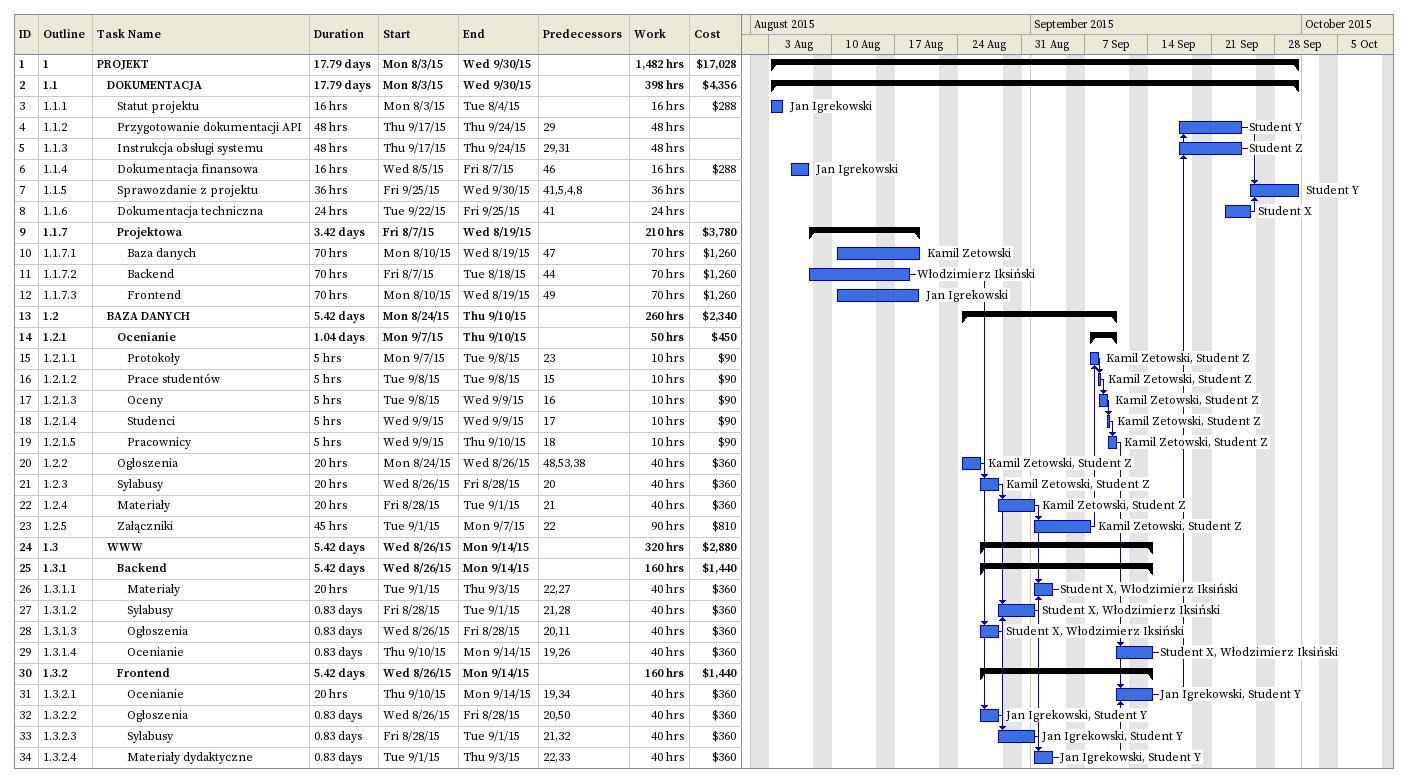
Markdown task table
| ID | WBS | Task | Duration | Start | Finish | Predecessors | Resources | Work (h) | Cost ($) |
|---|---|---|---|---|---|---|---|---|---|
| 1 | 1 | **PROJEKT** | 17.79d | 2015-08-03 | 2015-09-30 |  |  | 1482 | 17028 |
| 2 | 1.1 | **DOKUMENTACJA** | 17.79d | 2015-08-03 | 2015-09-30 |  |  | 398 | 4356 |
| 3 | 1.1.1 | Statut projektu | 16h | 2015-08-03 | 2015-08-04 |  | Jan Igrekowski | 16 | 288 |
| 4 | 1.1.2 | Przygotowanie dokumentacji API | 48h | 2015-09-17 | 2015-09-24 | 29 | Student Y | 48 |  |
| 5 | 1.1.3 | Instrukcja obsługi systemu | 48h | 2015-09-17 | 2015-09-24 | 29, 31 | Student Z | 48 |  |
| 6 | 1.1.4 | Dokumentacja finansowa | 16h | 2015-08-05 | 2015-08-07 | 46 | Jan Igrekowski | 16 | 288 |
| 7 | 1.1.5 | Sprawozdanie z projektu | 36h | 2015-09-25 | 2015-09-30 | 41, 5, 4, 8 | Student Y | 36 |  |
| 8 | 1.1.6 | Dokumentacja techniczna | 24h | 2015-09-22 | 2015-09-25 | 41 | Student X | 24 |  |
| 9 | 1.1.7 | **Projektowa** | 3.42d | 2015-08-07 | 2015-08-19 |  |  | 210 | 3780 |
| 10 | 1.1.7.1 | Baza danych | 70h | 2015-08-10 | 2015-08-19 | 47 | Kamil Zetowski | 70 | 1260 |
| 11 | 1.1.7.2 | Backend | 70h | 2015-08-07 | 2015-08-18 | 44 | Włodzimierz Iksiński | 70 | 1260 |
| 12 | 1.1.7.3 | Frontend | 70h | 2015-08-10 | 2015-08-19 | 49 | Jan Igrekowski | 70 | 1260 |
| 13 | 1.2 | **BAZA DANYCH** | 5.42d | 2015-08-24 | 2015-09-10 |  |  | 260 | 2340 |
| 14 | 1.2.1 | **Ocenianie** | 1.04d | 2015-09-07 | 2015-09-10 |  |  | 50 | 450 |
| 15 | 1.2.1.1 | Protokoły | 5h | 2015-09-07 | 2015-09-08 | 23 | Kamil Zetowski, Student Z | 10 | 90 |
| 16 | 1.2.1.2 | Prace studentów | 5h | 2015-09-08 | 2015-09-08 | 15 | Kamil Zetowski, Student Z | 10 | 90 |
| 17 | 1.2.1.3 | Oceny | 5h | 2015-09-08 | 2015-09-09 | 16 | Kamil Zetowski, Student Z | 10 | 90 |
| 18 | 1.2.1.4 | Studenci | 5h | 2015-09-09 | 2015-09-09 | 17 | Kamil Zetowski, Student Z | 10 | 90 |
| 19 | 1.2.1.5 | Pracownicy | 5h | 2015-09-09 | 2015-09-10 | 18 | Kamil Zetowski, Student Z | 10 | 90 |
| 20 | 1.2.2 | Ogłoszenia | 20h | 2015-08-24 | 2015-08-26 | 48, 53, 38 | Kamil Zetowski, Student Z | 40 | 360 |
| 21 | 1.2.3 | Sylabusy | 20h | 2015-08-26 | 2015-08-28 | 20 | Kamil Zetowski, Student Z | 40 | 360 |
| 22 | 1.2.4 | Materiały | 20h | 2015-08-28 | 2015-09-01 | 21 | Kamil Zetowski, Student Z | 40 | 360 |
| 23 | 1.2.5 | Załączniki | 45h | 2015-09-01 | 2015-09-07 | 22 | Kamil Zetowski, Student Z | 90 | 810 |
| 24 | 1.3 | **WWW** | 5.42d | 2015-08-26 | 2015-09-14 |  |  | 320 | 2880 |
| 25 | 1.3.1 | **Backend** | 5.42d | 2015-08-26 | 2015-09-14 |  |  | 160 | 1440 |
| 26 | 1.3.1.1 | Materiały | 20h | 2015-09-01 | 2015-09-03 | 22, 27 | Student X, Włodzimierz Iksiński | 40 | 360 |
| 27 | 1.3.1.2 | Sylabusy | 0.83d | 2015-08-28 | 2015-09-01 | 21, 28 | Student X, Włodzimierz Iksiński | 40 | 360 |
| 28 | 1.3.1.3 | Ogłoszenia | 0.83d | 2015-08-26 | 2015-08-28 | 20, 11 | Student X, Włodzimierz Iksiński | 40 | 360 |
| 29 | 1.3.1.4 | Ocenianie | 0.83d | 2015-09-10 | 2015-09-14 | 19, 26 | Student X, Włodzimierz Iksiński | 40 | 360 |
| 30 | 1.3.2 | **Frontend** | 5.42d | 2015-08-26 | 2015-09-14 |  |  | 160 | 1440 |
| 31 | 1.3.2.1 | Ocenianie | 20h | 2015-09-10 | 2015-09-14 | 19, 34 | Jan Igrekowski, Student Y | 40 | 360 |
| 32 | 1.3.2.2 | Ogłoszenia | 0.83d | 2015-08-26 | 2015-08-28 | 20, 50 | Jan Igrekowski, Student Y | 40 | 360 |
| 33 | 1.3.2.3 | Sylabusy | 0.83d | 2015-08-28 | 2015-09-01 | 21, 32 | Jan Igrekowski, Student Y | 40 | 360 |
| 34 | 1.3.2.4 | Materiały dydaktyczne | 0.83d | 2015-09-01 | 2015-09-03 | 22, 33 | Jan Igrekowski, Student Y | 40 | 360 |
